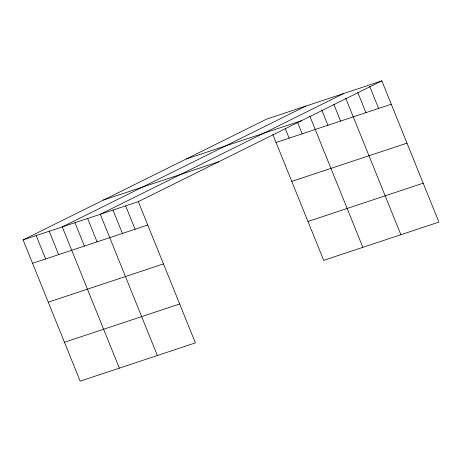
<?xml version="1.0" encoding="UTF-8"?>
<svg xmlns="http://www.w3.org/2000/svg" width="462" height="462" viewBox="0 0 462 462"><rect width="100%" height="100%" fill="white"/><g stroke="black" fill="none" stroke-linecap="round" stroke-linejoin="round"><path stroke-width="0.69" d="M381.831 80.85L138.317 201.646L195.386 342.891L80.169 381.15L23.1 239.905L266.614 119.109L381.831 80.85L438.9 222.095L323.683 260.354L272.823 134.477M305.792 106.098L62.272 226.9L119.34 368.139M343.815 93.474L100.294 214.27L157.363 355.515M186.255 158.968L301.472 120.715M276.062 142.492L391.279 104.233M103.459 200.04L218.676 161.787M23.1 239.905L138.317 201.646M32.548 263.288L147.765 225.029M291.776 181.387L406.993 143.128M48.262 302.183L163.479 263.923M307.969 221.46L423.186 183.2M64.455 342.255L179.672 303.996M369.698 86.394L378.609 108.443M357.836 92.608L365.933 112.653M345.703 98.152L400.877 234.719M333.835 104.366L340.586 121.067M321.702 109.91L327.91 125.277M309.84 116.124L362.855 247.343M297.592 122.465L302.177 133.818M285.343 128.8L289.12 138.155M125.647 205.856L135.089 229.239M112.971 210.066L122.418 233.449M87.624 218.48L97.072 241.863M74.948 222.69L84.396 246.073M49.215 231.231L58.662 254.614M36.157 235.568L45.605 258.951"/></g></svg>
